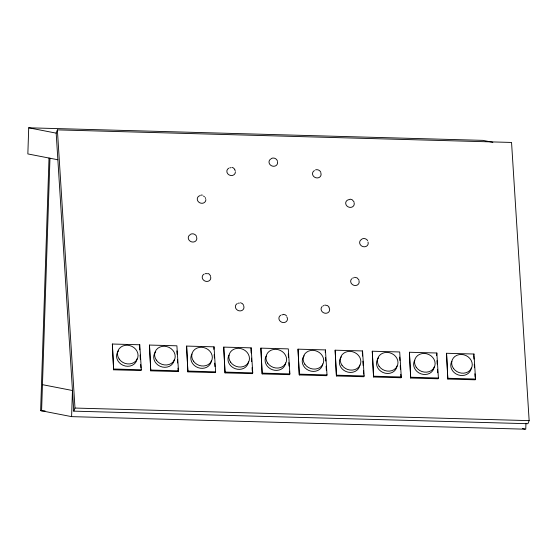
<?xml version="1.0" encoding="UTF-8"?>
<svg xmlns="http://www.w3.org/2000/svg" width="557" height="557" viewBox="0 0 557 557"><rect width="100%" height="100%" fill="white"/><g stroke="black" fill="none" stroke-linecap="round" stroke-linejoin="round"><path stroke-width="0.84" d="M492.861 142.307L482.877 140.364L28.713 127.804L27.85 153.927L57.858 159.762M525.954 423.299L525.752 429.196L71.595 416.636L40.633 410.62L49.016 158.042M49.963 158.223L41.587 410.801L45.054 410.899M71.595 416.636L72.459 390.506L42.45 384.671M57.385 129.878L56.166 132.963L73.768 411.143L527.925 423.71L529.15 420.626L511.549 142.446L57.385 129.878L74.986 408.058L73.768 411.143M112.354 344.024L113.628 369.799L141.046 370.558L141.353 369.785L139.772 344.783L112.354 344.024L113.628 369.799M139.466 345.556L139.772 344.783M149.485 345.055L150.759 370.83L178.184 371.589L178.484 370.816L176.903 345.813L149.485 345.055L150.759 370.83M186.616 346.078L187.89 371.853L215.315 372.612L215.622 371.846L214.034 346.837L186.616 346.078L187.89 371.853M214.034 346.837L213.839 349.336M223.747 347.108L225.028 372.884L252.446 373.643L252.753 372.87L251.172 347.867L223.747 347.108L225.028 372.884M250.866 348.64L251.172 347.867M260.885 348.132L262.159 373.914L289.577 374.673L289.884 373.9L288.303 348.891L260.885 348.132L262.159 373.914M298.016 349.162L299.29 374.938L326.715 375.697L327.015 374.924L325.434 349.921L298.016 349.162L299.29 374.938M325.434 349.921L325.239 352.414M335.147 350.193L336.421 375.968L363.846 376.727L364.153 375.954L362.565 350.952L335.147 350.193L336.421 375.968M362.266 351.718L362.565 350.952M372.278 351.216L373.559 376.992L400.977 377.75L401.284 376.978L399.703 351.975L372.278 351.216L373.559 376.992M409.409 352.247L410.69 378.022L438.108 378.781L438.415 378.008L436.834 353.006L409.409 352.247L410.69 378.022M436.834 353.006L436.639 355.498M446.547 353.27L447.821 379.045L475.239 379.804L475.546 379.038L473.965 354.029L446.547 353.27L447.821 379.045M473.659 354.802L473.965 354.029M315.527 169.864C317.615 169.175 320.066 170.351 320.853 172.405M271.35 158.473C273.522 157.318 276.481 158.446 277.344 160.757M190.605 234.246C192.778 233.091 195.737 234.212 196.593 236.523M361.98 238.988C363.937 237.964 366.548 238.723 367.655 240.624M201.014 195.068L202.407 195.117M354.384 277.309L357.121 277.873L358.966 280.018M324.828 305.048L327.565 305.605L329.09 307.109M113.934 369.026L141.353 369.785M151.065 370.057L178.484 370.816M188.196 371.087L215.622 371.846M225.334 372.111L252.753 372.87M262.465 373.141L289.884 373.9M299.596 374.165L327.015 374.924M336.727 375.195L364.153 375.954M373.858 376.219L401.284 376.978M410.996 377.249L438.415 378.008M448.127 378.28L475.546 379.038M74.986 408.058L529.15 420.626M40.633 410.62L42.374 410.669M350.123 199.141L352.177 199.733L354.022 201.878M283.325 314.301L285.386 314.893L286.486 315.812M231.928 167.379L233.313 167.894L234.838 169.391M240.492 302.723L242.462 303.649L243.722 305.382M28.713 127.804L56.173 133.137M522.417 428.549L524.924 429.036M208.053 273.459L209.293 274.183L210.546 275.91M473.715 355.665L473.93 359.112M474.258 364.285L474.48 367.738M474.863 373.775L475.079 377.221M436.967 360.671L437.182 364.125M437.51 369.298L437.725 372.744M399.668 357.058L399.884 360.504M400.211 365.684L400.434 369.131M400.762 374.304L400.977 377.75M362.315 352.581L362.537 356.034M362.865 361.208L363.136 365.517M363.463 370.69L363.679 374.137M325.567 357.594L325.782 361.04M326.11 366.214L326.388 370.523M288.268 353.974L288.491 357.427M288.818 362.6L289.034 366.046M289.362 371.22L289.577 374.673M250.922 349.497L251.137 352.95M251.465 358.123L251.68 361.57M252.063 367.606L252.286 371.053M214.167 354.51L214.389 357.956M214.717 363.129L214.932 366.583M176.868 350.896L177.091 354.343M177.418 359.516L177.634 362.962M177.962 368.142L178.184 371.589M139.522 346.419L139.737 349.866M140.065 355.039L140.336 359.349M140.663 364.522L140.886 367.975M196.621 237.247A4.359 3.836 21.6 0 1 194.247 241.856A4.359 3.836 21.6 0 1 188.767 239.684A4.359 3.836 21.6 0 1 190.195 234.699M328.95 307.52A4.359 3.836 21.6 0 1 328.024 312.637A4.359 3.836 21.6 0 1 322.245 311.788A4.359 3.836 21.6 0 1 322.162 306.524M323.011 305.925A4.359 3.836 21.6 0 1 324.021 305.563M320.874 173.13A4.359 3.836 21.6 0 1 318.5 177.739A4.359 3.836 21.6 0 1 313.027 175.573A4.359 3.836 21.6 0 1 314.447 170.588M354.05 202.602A4.359 3.836 21.6 0 1 350.966 207.364A4.359 3.836 21.6 0 1 345.73 203.716A4.359 3.836 21.6 0 1 349.733 199.587M286.771 316.801A4.359 3.836 21.6 0 1 285.539 322.099A4.359 3.836 21.6 0 1 279.593 320.505A4.359 3.836 21.6 0 1 280.825 315.213M281.835 314.851A4.359 3.836 21.6 0 1 282.935 314.747M205.839 199.51A4.359 3.836 21.6 0 1 202.177 203.291A4.359 3.836 21.6 0 1 197.38 199.949A4.359 3.836 21.6 0 1 200.207 195.584M203.486 196.064A4.359 3.836 21.6 0 1 204.412 196.712M205.143 197.54A4.359 3.836 21.6 0 1 205.63 198.494M210.574 276.634A4.359 3.836 21.6 0 1 208.2 281.243A4.359 3.836 21.6 0 1 202.72 279.071A4.359 3.836 21.6 0 1 204.147 274.086M205.15 273.724A4.359 3.836 21.6 0 1 207.371 273.786M358.993 280.742A4.359 3.836 21.6 0 1 354.05 285.379A4.359 3.836 21.6 0 1 351.718 278.792M352.567 278.194A4.359 3.836 21.6 0 1 353.577 277.832M277.372 161.474A4.359 3.836 21.6 0 1 274.991 166.083A4.359 3.836 21.6 0 1 269.518 163.918A4.359 3.836 21.6 0 1 270.939 158.933M368.003 241.989A4.359 3.836 21.6 0 1 365.629 246.598A4.359 3.836 21.6 0 1 360.149 244.426A4.359 3.836 21.6 0 1 361.577 239.44M243.75 306.099A4.359 3.836 21.6 0 1 241.376 310.709A4.359 3.836 21.6 0 1 235.896 308.543A4.359 3.836 21.6 0 1 237.317 303.558M238.326 303.196A4.359 3.836 21.6 0 1 239.426 303.092M235.395 171.772A4.359 3.836 21.6 0 1 229.185 174.982A4.359 3.836 21.6 0 1 228.753 168.214M229.763 167.852A4.359 3.836 21.6 0 1 230.863 167.748M234.699 169.808A4.359 3.836 21.6 0 1 235.186 170.762M137.085 358.812A10.465 9.197 21.6 0 1 123.041 365.288A10.465 9.197 21.6 0 1 118.592 350.659M174.216 359.843A10.465 9.197 21.6 0 1 160.179 366.311A10.465 9.197 21.6 0 1 155.723 351.69M211.347 360.873A10.465 9.197 21.6 0 1 198.16 367.676A10.465 9.197 21.6 0 1 191.914 354.029M248.478 361.897A10.465 9.197 21.6 0 1 235.291 368.706A10.465 9.197 21.6 0 1 229.045 355.053M285.616 362.927A10.465 9.197 21.6 0 1 272.422 369.73A10.465 9.197 21.6 0 1 266.183 356.083M322.747 363.951A10.465 9.197 21.6 0 1 308.71 370.419A10.465 9.197 21.6 0 1 304.254 355.798M359.878 364.981A10.465 9.197 21.6 0 1 345.841 371.449A10.465 9.197 21.6 0 1 341.392 356.828M397.009 366.005A10.465 9.197 21.6 0 1 382.972 372.48A10.465 9.197 21.6 0 1 378.523 357.852M434.147 367.035A10.465 9.197 21.6 0 1 420.953 373.838A10.465 9.197 21.6 0 1 414.714 360.191M471.278 368.066A10.465 9.197 21.6 0 1 458.091 374.868A10.465 9.197 21.6 0 1 451.845 361.221M119.163 359.035A10.465 9.197 21.6 0 0 136.973 359.523A10.465 9.197 21.6 0 0 127.177 345.215A10.465 9.197 21.6 0 0 119.163 359.035M156.294 360.059A10.465 9.197 21.6 0 0 174.104 360.553A10.465 9.197 21.6 0 0 164.308 346.245A10.465 9.197 21.6 0 0 156.294 360.059M193.425 361.089A10.465 9.197 21.6 0 0 211.235 361.584A10.465 9.197 21.6 0 0 201.439 347.269A10.465 9.197 21.6 0 0 193.425 361.089M230.556 362.113A10.465 9.197 21.6 0 0 248.366 362.607A10.465 9.197 21.6 0 0 238.577 348.299A10.465 9.197 21.6 0 0 230.556 362.113M267.694 363.143A10.465 9.197 21.6 0 0 285.504 363.637A10.465 9.197 21.6 0 0 275.708 349.323A10.465 9.197 21.6 0 0 267.694 363.143M304.825 364.174A10.465 9.197 21.6 0 0 322.635 364.661A10.465 9.197 21.6 0 0 312.839 350.353A10.465 9.197 21.6 0 0 304.825 364.174M341.956 365.197A10.465 9.197 21.6 0 0 359.766 365.691A10.465 9.197 21.6 0 0 349.97 351.376A10.465 9.197 21.6 0 0 341.956 365.197M379.087 366.228A10.465 9.197 21.6 0 0 396.897 366.715A10.465 9.197 21.6 0 0 387.108 352.407A10.465 9.197 21.6 0 0 379.087 366.228M416.225 367.251A10.465 9.197 21.6 0 0 434.035 367.745A10.465 9.197 21.6 0 0 424.239 353.437A10.465 9.197 21.6 0 0 416.225 367.251M453.356 368.281A10.465 9.197 21.6 0 0 471.166 368.776A10.465 9.197 21.6 0 0 461.37 354.461A10.465 9.197 21.6 0 0 453.356 368.281"/></g></svg>
